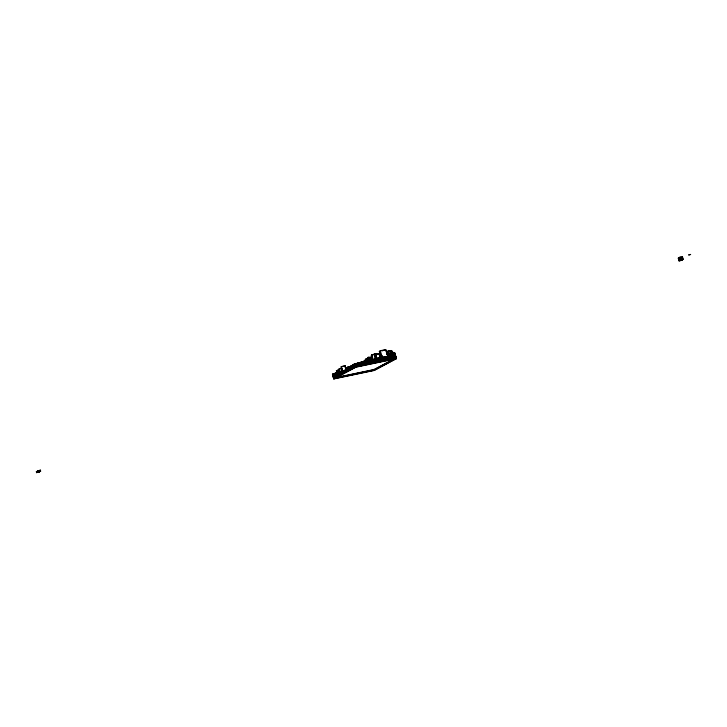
<?xml version="1.0" encoding="UTF-8"?>
<svg xmlns="http://www.w3.org/2000/svg" width="727" height="727" viewBox="0 0 727 727"><rect width="100%" height="100%" fill="white"/><g stroke="black" fill="none" stroke-linecap="round" stroke-linejoin="round"><path stroke-width="1.09" d="M335.883 375.314C336.483 373.069 333.457 374.014 334.802 375.605L335.883 375.314L335.374 372.987L336.374 372.66M336.083 374.205L335.192 374.478L335.411 374.069M335.91 372.842L336.501 374.896L335.583 375.096M335.81 375.441L335.374 372.987M335.129 375.595L334.465 373.396L332.457 374.251L333.811 378.94L374.314 370.452L396.424 358.684L394.706 352.731L392.707 353.295M361.364 362.237L361.737 361.819L359.093 362.837M386.473 354.476L388.945 353.867M376.804 358.956L375.995 359.374L377.104 359.392M36.35 471.723L39.44 470.814L39.703 471.732L36.614 472.632L36.35 471.723L38.058 471.332M37.413 471.078L40.494 470.169L40.23 471.405L37.677 471.987L37.413 471.078L40.494 470.169M39.44 470.814L39.176 472.05M36.614 472.632L39.703 471.732M37.677 471.987L40.767 471.087M678.545 259.085L681.626 258.176L678.545 259.085L678.282 258.167L680.517 257.458M679.336 257.522L682.426 256.613L682.689 257.531L679.6 258.43L679.336 257.522L681.045 257.131M679.6 258.43L682.689 257.531M682.426 256.613L682.162 257.849M678.809 259.993L681.899 259.094L681.626 260.33L679.073 260.911L678.809 259.993L681.899 259.094M679.863 259.348L682.953 258.448L682.689 259.684L680.127 260.266L679.863 259.348L682.953 258.448M679.073 260.911L682.162 260.002M680.127 260.266L683.216 259.357M690.296 254.623L688.578 254.968L690.65 254.414M336.392 370.706L337.373 370.379L338.364 373.814L337.383 374.132L336.392 370.706L339.382 369.961L337.819 370.461M332.457 374.251L334.465 373.396M334.247 374.223L334.647 375.595L334.584 374.114M347.533 368.634C346.379 365.972 348.642 369.234 346.734 368.898L346.397 367.753L353.549 365.154M352.277 365.154C353.967 365.381 351.005 365.072 354.93 363.745L395.433 355.249M350.369 366.999L349.387 366.962L354.994 363.973L395.497 355.476M357.702 363.046L395.37 355.021M333.148 376.659L355.258 364.89L395.761 356.394M333.211 376.886L355.321 365.118L395.833 356.621M333.275 377.113L355.394 365.345L395.897 356.848M333.348 377.34L355.458 365.572L395.961 357.084M333.411 377.567L355.521 365.808L396.024 357.311M333.475 377.804L355.585 366.035L396.097 357.539L391.29 360.092M333.811 378.94L355.921 367.18L396.424 358.684M395.306 354.794L374.923 359.129L372.469 360.31M374.968 359.302L373.324 360.174L372.378 356.984L369.162 357.666M373.342 360.228L374.987 359.356M373.387 360.401L374.923 359.129M381.62 356.466L379.894 357.339L382.329 356.257M381.239 356.521L380.348 356.757L380.83 356.766M377.422 358.584L379.412 357.911M394.706 352.731L394.434 353.667M393.961 353.922L394.906 353.422L387.409 355.058M394.034 354.149L394.97 353.649L387.473 355.285M388.036 354.34L388.909 353.913L388.054 354.394M388.1 354.567L388.981 354.14M392.844 353.758L393.616 353.449L387.346 354.821M393.489 352.986L393.689 353.676L392.907 353.985L392.28 351.913L391.626 351.959M376.868 358.838L376.204 359.138L377.031 359.165M376.268 359.365L376.94 359.065M345.788 369.207L346.588 368.853L346.016 368.934M376.459 359.102L395.234 354.567M377.168 358.184L376.659 359.02M376.65 358.675L377.231 358.411M373.196 360.519L371.57 354.894L375.541 353.994L376.541 358.884L376.84 358.475M376.468 358.038L376.968 357.82M376.531 358.266L377.031 358.047M377.24 358.793L378.94 358.211L377.995 358.929M366.072 361.546L367.126 361.255M376.395 358.874L377.159 358.793M340.827 371.37L339.527 371.87L340.409 371.742M389.799 354.067L391.244 353.522L389.845 354.24M372.797 359.829L373.533 359.538M372.86 360.056L373.596 359.765M387.918 351.25L388.736 354.085M390.826 353.549L390.008 350.714L388.273 351.223M390.317 353.795L391.226 353.467M341.763 372.497L340.89 368.235L339.082 368.843L340.372 373.387L338.482 373.551L333.084 376.422L332.812 374.178M390.008 350.714L387.636 351.214L388.9 354.022M389.154 354.131L390.126 353.722L389.209 354.303M364.472 361.364L364.209 360.456L369.87 358.575L370.134 359.492L368.407 359.874L370.425 359.456L368.171 360.138M377.604 358.774L381.148 357.793L379.34 351.468L379.776 351.314L381.402 356.948M382.129 350.887L385.846 349.632L387.736 356.194L385.61 349.614L380.257 350.741L382.302 357.32L380.594 357.82M378.976 353.785L375.65 354.912L379.967 353.676L378.976 353.785L380.166 357.902M342.753 371.415L341.854 368.316L339.082 368.843M392.525 352.468L393.389 353.74L392.707 353.885M381.275 356.512L380.839 356.657L381.766 356.712M379.73 357.266L382.42 356.421L381.166 356.957M380.903 356.884L382.111 356.384L381.003 356.712L381.075 356.221M381.475 357.193L380.748 357.33L382.057 356.948M366.508 361.528L369.616 360.474L366.572 361.755M366.517 361.583L370.052 360.328L369.679 360.71M368.362 360.765L368.616 360.537M375.041 354.531L377.177 353.813L375.541 353.994M346.397 367.753L352.595 365.736M350.005 367.253L348.206 367.853L355.058 364.2L395.57 355.712M350.069 367.48L348.269 368.08L347.942 366.935M373.514 360.238L377.24 358.993M379.249 358.384L380.639 358.111L379.294 358.556L379.158 358.102M370.461 357.239L367.471 357.493L367.735 358.411M366.099 359.892L365.835 358.974L369.034 357.984L368.771 357.066M367.771 358.729L369.807 358.057M368.807 358.52L370.552 357.948M369.425 358.584L370.725 358.147L368.889 357.966L369.152 358.884M367.798 360.192L370.416 359.329M365.49 361.028L361.31 362.482L364.209 361.583M392.48 352.477L392.989 352.368M380.812 357.102L382.765 356.666M376.977 358.702L376.477 358.656M382.12 357.175L382.22 356.693M342.771 372.206L341.181 366.717L345.089 365.581L346.143 369.243M390.635 353.785L389.808 350.905L388.972 351.341L389.808 351.323M367.262 361.864L366.681 359.856L365.054 360.383M388.509 352.695L386.51 353.367L387.773 353.467M392.725 353.531L390.517 353.749L389.681 350.868L391.889 350.641L392.789 353.876M345.089 365.581L345.934 369.361M347.324 368.962L345.589 369.77L347.388 369.189M345.534 369.598L347.342 369.016M367.08 361.755L366.499 359.738L368.325 359.32L368.907 361.337M369.789 359.956L370.534 359.729M377.822 358.375L382.102 357.32M380.875 357.33L382.829 356.893M337.41 374.541L336.928 372.86L335.129 373.36M337.328 374.241L336.646 372.951L335.311 373.651L336.928 372.86M380.748 357.975L381.239 357.402M334.475 374.46L335.547 374.169M335.092 375.568L334.284 375.786L333.657 373.614M678.282 258.167L680.836 257.585L681.099 258.503M395.034 353.876L387.546 355.512M395.106 354.104L387.609 355.739M395.17 354.331L387.673 355.966M357.775 363.273L360.419 362.855M395.633 355.939L355.121 364.436L343.144 371.333M395.697 356.166L355.194 364.663L338.555 373.578L340.899 373.324M349.387 366.962L350.832 366.726M380.53 357.593L381.084 357.566M386.873 353.804L387.864 353.676M360.356 362.628L359.302 362.955M388.082 351.186L388.509 354.031M379.776 351.314L381.302 357.629M380.257 350.741L381.066 350.787M379.34 351.468L380.266 351.523M382.893 357.121L381.493 357.575M382.157 357.311L382.956 357.357M387.209 354.367L393.552 353.222L387.282 354.594M340.89 368.235L341.854 368.316M371.833 355.603L371.215 355.548L372.569 360.238M368.325 359.32L368.453 361.292M341.181 366.717L342.326 366.817M369.87 358.575L370.943 358.684M365.835 358.974L366.762 359.065M364.209 360.456L364.972 360.528M364.036 361.51L364.963 361.601M343.117 366.281L343.771 366.344M370.606 357.566L369.589 357.457L370.488 360.547M371.57 354.894L372.724 355.049M373.905 354.113L375.595 359.756M361.892 362.3L362.582 362.428M682.426 258.767L682.689 259.684M681.363 259.412L681.626 260.33M679.872 257.194L680.136 258.112M680.399 259.03L680.663 259.939M678.809 257.84L679.073 258.757M679.336 259.675L679.6 260.593M394.352 352.922L394.552 353.613M393.025 353.149L393.225 353.831M392.671 352.477L393.071 353.849M391.917 351.868L392.507 353.931M391.226 350.55L392.226 354.013M390.862 350.487L391.689 353.367M381.793 356.821L380.812 357.557L380.712 356.939M379.585 353.667L380.775 357.784M375.468 354.013L376.877 359.193L376.059 359.611L374.414 353.976M374.868 353.922L376.495 359.547M374.65 353.985L376.277 359.611M371.324 356.884L372.215 359.965M373.987 369.307L374.314 370.452M369.643 359.447L370.088 361.001M366.944 359.774L367.517 361.782M366.317 359.801L366.899 361.819M354.93 363.745L355.921 367.18M344.725 365.545L346.043 370.116M340.127 371.615L340.727 373.696M338.518 369.789L339.618 373.424L338.609 373.751L337.492 370.116M39.967 470.487L40.23 471.405M37.94 470.751L38.204 471.669M36.877 471.396L37.141 472.314M335.374 374.296L334.62 374.823L335.374 374.296M355.657 366.263L333.539 378.031L374.051 369.534L396.16 357.766L355.657 366.263M355.721 366.49L333.611 378.258L374.114 369.761L396.224 357.993L355.721 366.49M355.785 366.717L333.675 378.485L374.178 369.988L396.297 358.22L355.785 366.717M355.848 366.944L333.738 378.712L374.251 370.216L396.36 358.456L355.848 366.944M393.525 352.413L393.071 352.586L393.525 352.413M387.427 353.586L386.8 353.749L387.427 353.586M382.048 356.157L381.03 356.503L382.048 356.157"/></g></svg>
